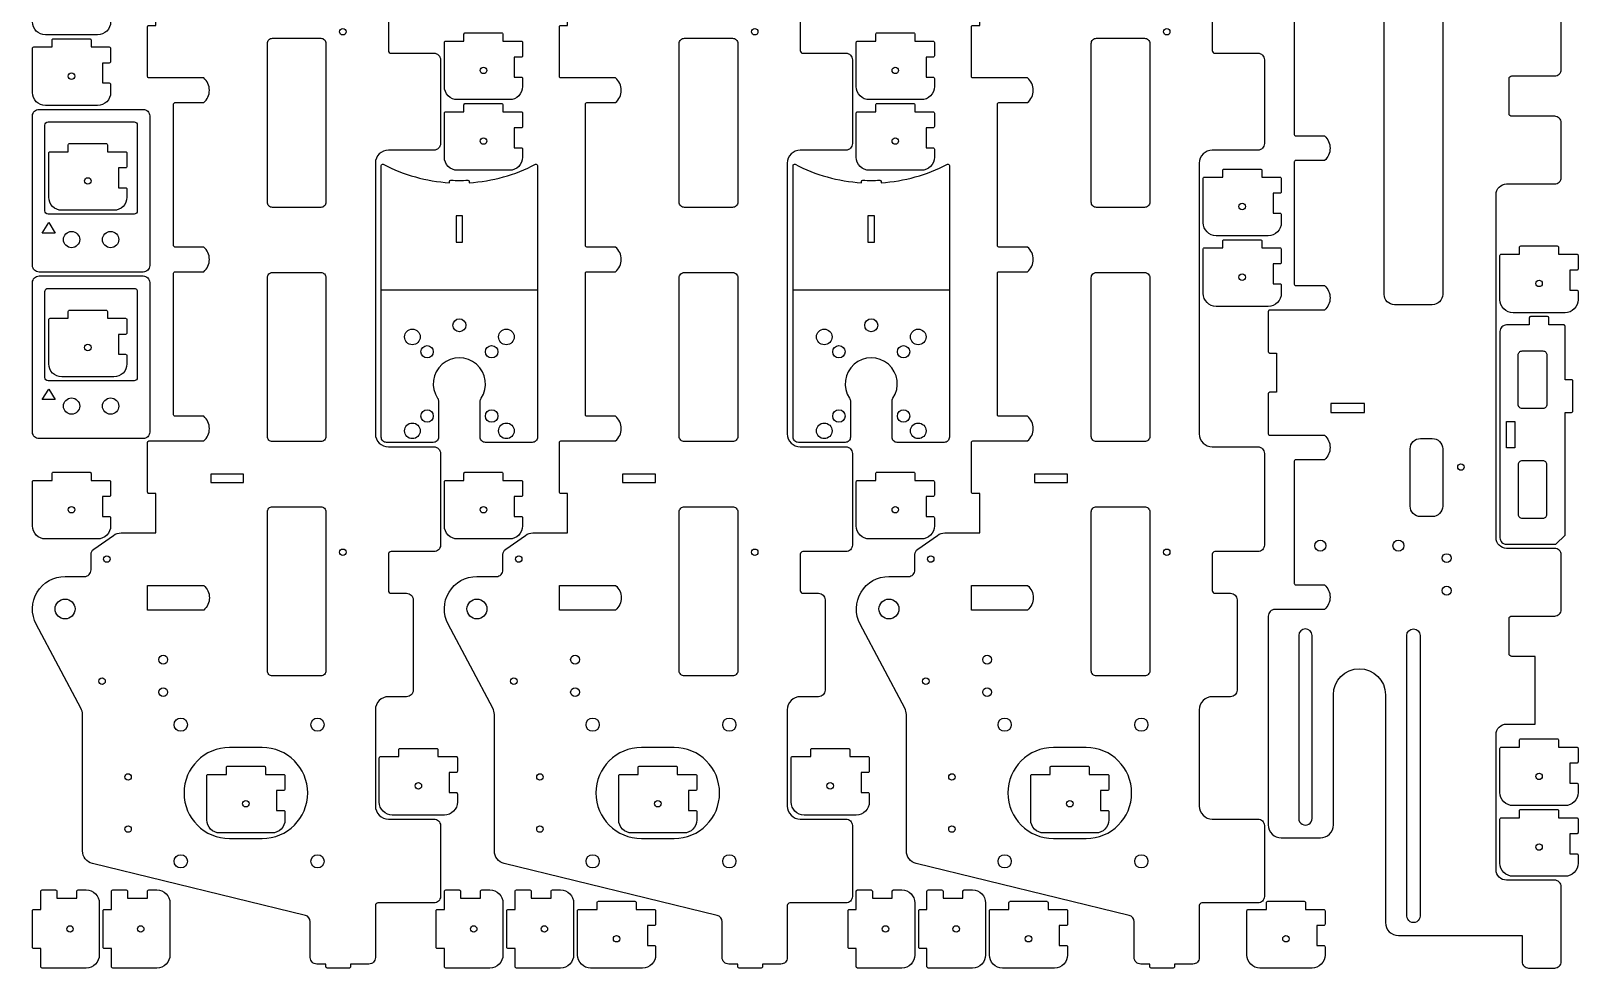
# Model space of a CAD drawing. Extents: x 6452 to 7646, y 12329 to 15313.
# Drawn here: x 6452 to 7641, y 12329 to 13049 of the extents above; entities that cross this region are included whole.
import ezdxf

# ---------------------------------------------------------------- set-up
doc = ezdxf.new("R2010")
doc.units = 0

# ---------------------------------------------------------------- blocks, each defined once
blk = doc.blocks.new('Part1876643589', base_point=(-30, -22.5))
at = {"layer": '1'}
blk.add_lwpolyline([(30, 21.5), (30, 11.15, -0.4142136), (29, 10.15), (23.65, 10.15), (23.65, -5.15), (29, -5.15, -0.4142136), (30, -6.15), (30, -12.5, -0.4142136), (20, -22.5), (-20, -22.5, -0.4142136), (-30, -12.5), (-30, 21.5, -0.4142136), (-29, 22.5), (-15, 22.5), (-15, 27.8, -0.4142136), (-14, 28.8), (14, 28.8, -0.4142136), (15, 27.8), (15, 22.5), (29, 22.5, -0.4142136)], format="xyb", close=True, dxfattribs=at)
blk.add_circle((0, 0), 2.5, dxfattribs=at)
blk = doc.blocks.new('Part1882973472', base_point=(-30, -22.5))
at = {"layer": '1'}
blk.add_lwpolyline([(30, 21.5), (30, 11.15, -0.4142136), (29, 10.15), (23.65, 10.15), (23.65, -5.15), (29, -5.15, -0.4142136), (30, -6.15), (30, -12.5, -0.4142136), (20, -22.5), (-20, -22.5, -0.4142136), (-30, -12.5), (-30, 21.5, -0.4142136), (-29, 22.5), (-15, 22.5), (-15, 27.8, -0.4142136), (-14, 28.8), (14, 28.8, -0.4142136), (15, 27.8), (15, 22.5), (29, 22.5, -0.4142136)], format="xyb", close=True, dxfattribs=at)
blk.add_circle((0, 0), 2.5, dxfattribs=at)
blk = doc.blocks.new('Part1023019919', base_point=(-30, -22.5))
at = {"layer": '1'}
blk.add_lwpolyline([(30, 21.5), (30, 11.15, -0.4142136), (29, 10.15), (23.65, 10.15), (23.65, -5.15), (29, -5.15, -0.4142136), (30, -6.15), (30, -12.5, -0.4142136), (20, -22.5), (-20, -22.5, -0.4142136), (-30, -12.5), (-30, 21.5, -0.4142136), (-29, 22.5), (-15, 22.5), (-15, 27.8, -0.4142136), (-14, 28.8), (14, 28.8, -0.4142136), (15, 27.8), (15, 22.5), (29, 22.5, -0.4142136)], format="xyb", close=True, dxfattribs=at)
blk.add_circle((0, 0), 2.5, dxfattribs=at)
blk = doc.blocks.new('Part2002008013', base_point=(-30, -22.5))
at = {"layer": '1'}
blk.add_lwpolyline([(30, 21.5), (30, 11.15, -0.4142136), (29, 10.15), (23.65, 10.15), (23.65, -5.15), (29, -5.15, -0.4142136), (30, -6.15), (30, -12.5, -0.4142136), (20, -22.5), (-20, -22.5, -0.4142136), (-30, -12.5), (-30, 21.5, -0.4142136), (-29, 22.5), (-15, 22.5), (-15, 27.8, -0.4142136), (-14, 28.8), (14, 28.8, -0.4142136), (15, 27.8), (15, 22.5), (29, 22.5, -0.4142136)], format="xyb", close=True, dxfattribs=at)
blk.add_circle((0, 0), 2.5, dxfattribs=at)
blk = doc.blocks.new('Part2092229978', base_point=(-30, -22.5))
at = {"layer": '1'}
blk.add_lwpolyline([(30, 21.5), (30, 11.15, -0.4142136), (29, 10.15), (23.65, 10.15), (23.65, -5.15), (29, -5.15, -0.4142136), (30, -6.15), (30, -12.5, -0.4142136), (20, -22.5), (-20, -22.5, -0.4142136), (-30, -12.5), (-30, 21.5, -0.4142136), (-29, 22.5), (-15, 22.5), (-15, 27.8, -0.4142136), (-14, 28.8), (14, 28.8, -0.4142136), (15, 27.8), (15, 22.5), (29, 22.5, -0.4142136)], format="xyb", close=True, dxfattribs=at)
blk.add_circle((0, 0), 2.5, dxfattribs=at)
blk = doc.blocks.new('Part1146650020', base_point=(-30, -22.5))
at = {"layer": '1'}
blk.add_lwpolyline([(30, 21.5), (30, 11.15, -0.4142136), (29, 10.15), (23.65, 10.15), (23.65, -5.15), (29, -5.15, -0.4142136), (30, -6.15), (30, -12.5, -0.4142136), (20, -22.5), (-20, -22.5, -0.4142136), (-30, -12.5), (-30, 21.5, -0.4142136), (-29, 22.5), (-15, 22.5), (-15, 27.8, -0.4142136), (-14, 28.8), (14, 28.8, -0.4142136), (15, 27.8), (15, 22.5), (29, 22.5, -0.4142136)], format="xyb", close=True, dxfattribs=at)
blk.add_circle((0, 0), 2.5, dxfattribs=at)
blk = doc.blocks.new('Part263178811', base_point=(-30, -22.5))
at = {"layer": '1'}
blk.add_lwpolyline([(30, 21.5), (30, 11.15, -0.4142136), (29, 10.15), (23.65, 10.15), (23.65, -5.15), (29, -5.15, -0.4142136), (30, -6.15), (30, -12.5, -0.4142136), (20, -22.5), (-20, -22.5, -0.4142136), (-30, -12.5), (-30, 21.5, -0.4142136), (-29, 22.5), (-15, 22.5), (-15, 27.8, -0.4142136), (-14, 28.8), (14, 28.8, -0.4142136), (15, 27.8), (15, 22.5), (29, 22.5, -0.4142136)], format="xyb", close=True, dxfattribs=at)
blk.add_circle((0, 0), 2.5, dxfattribs=at)
blk = doc.blocks.new('Part2104779230', base_point=(-30, -22.5))
at = {"layer": '1'}
blk.add_lwpolyline([(30, 21.5), (30, 11.15, -0.4142136), (29, 10.15), (23.65, 10.15), (23.65, -5.15), (29, -5.15, -0.4142136), (30, -6.15), (30, -12.5, -0.4142136), (20, -22.5), (-20, -22.5, -0.4142136), (-30, -12.5), (-30, 21.5, -0.4142136), (-29, 22.5), (-15, 22.5), (-15, 27.8, -0.4142136), (-14, 28.8), (14, 28.8, -0.4142136), (15, 27.8), (15, 22.5), (29, 22.5, -0.4142136)], format="xyb", close=True, dxfattribs=at)
blk.add_circle((0, 0), 2.5, dxfattribs=at)
blk = doc.blocks.new('Part613802796', base_point=(-30, -22.5))
at = {"layer": '1'}
blk.add_lwpolyline([(30, 21.5), (30, 11.15, -0.4142136), (29, 10.15), (23.65, 10.15), (23.65, -5.15), (29, -5.15, -0.4142136), (30, -6.15), (30, -12.5, -0.4142136), (20, -22.5), (-20, -22.5, -0.4142136), (-30, -12.5), (-30, 21.5, -0.4142136), (-29, 22.5), (-15, 22.5), (-15, 27.8, -0.4142136), (-14, 28.8), (14, 28.8, -0.4142136), (15, 27.8), (15, 22.5), (29, 22.5, -0.4142136)], format="xyb", close=True, dxfattribs=at)
blk.add_circle((0, 0), 2.5, dxfattribs=at)
blk = doc.blocks.new('Part1017620681', base_point=(-30, -22.5))
at = {"layer": '1'}
blk.add_lwpolyline([(30, 21.5), (30, 11.15, -0.4142136), (29, 10.15), (23.65, 10.15), (23.65, -5.15), (29, -5.15, -0.4142136), (30, -6.15), (30, -12.5, -0.4142136), (20, -22.5), (-20, -22.5, -0.4142136), (-30, -12.5), (-30, 21.5, -0.4142136), (-29, 22.5), (-15, 22.5), (-15, 27.8, -0.4142136), (-14, 28.8), (14, 28.8, -0.4142136), (15, 27.8), (15, 22.5), (29, 22.5, -0.4142136)], format="xyb", close=True, dxfattribs=at)
blk.add_circle((0, 0), 2.5, dxfattribs=at)
blk = doc.blocks.new('Part20416186', base_point=(-30, -22.5))
at = {"layer": '1'}
blk.add_lwpolyline([(30, 21.5), (30, 11.15, -0.4142136), (29, 10.15), (23.65, 10.15), (23.65, -5.15), (29, -5.15, -0.4142136), (30, -6.15), (30, -12.5, -0.4142136), (20, -22.5), (-20, -22.5, -0.4142136), (-30, -12.5), (-30, 21.5, -0.4142136), (-29, 22.5), (-15, 22.5), (-15, 27.8, -0.4142136), (-14, 28.8), (14, 28.8, -0.4142136), (15, 27.8), (15, 22.5), (29, 22.5, -0.4142136)], format="xyb", close=True, dxfattribs=at)
blk.add_circle((0, 0), 2.5, dxfattribs=at)
blk = doc.blocks.new('Part1160733047', base_point=(-30, -22.5))
at = {"layer": '1'}
blk.add_lwpolyline([(30, 21.5), (30, 11.15, -0.4142136), (29, 10.15), (23.65, 10.15), (23.65, -5.15), (29, -5.15, -0.4142136), (30, -6.15), (30, -12.5, -0.4142136), (20, -22.5), (-20, -22.5, -0.4142136), (-30, -12.5), (-30, 21.5, -0.4142136), (-29, 22.5), (-15, 22.5), (-15, 27.8, -0.4142136), (-14, 28.8), (14, 28.8, -0.4142136), (15, 27.8), (15, 22.5), (29, 22.5, -0.4142136)], format="xyb", close=True, dxfattribs=at)
blk.add_circle((0, 0), 2.5, dxfattribs=at)
blk = doc.blocks.new('Part334415704', base_point=(-30, -22.5))
at = {"layer": '1'}
blk.add_lwpolyline([(30, 21.5), (30, 11.15, -0.4142136), (29, 10.15), (23.65, 10.15), (23.65, -5.15), (29, -5.15, -0.4142136), (30, -6.15), (30, -12.5, -0.4142136), (20, -22.5), (-20, -22.5, -0.4142136), (-30, -12.5), (-30, 21.5, -0.4142136), (-29, 22.5), (-15, 22.5), (-15, 27.8, -0.4142136), (-14, 28.8), (14, 28.8, -0.4142136), (15, 27.8), (15, 22.5), (29, 22.5, -0.4142136)], format="xyb", close=True, dxfattribs=at)
blk.add_circle((0, 0), 2.5, dxfattribs=at)
blk = doc.blocks.new('Part1177764701', base_point=(-30, -22.5))
at = {"layer": '1'}
blk.add_lwpolyline([(30, 21.5), (30, 11.15, -0.4142136), (29, 10.15), (23.65, 10.15), (23.65, -5.15), (29, -5.15, -0.4142136), (30, -6.15), (30, -12.5, -0.4142136), (20, -22.5), (-20, -22.5, -0.4142136), (-30, -12.5), (-30, 21.5, -0.4142136), (-29, 22.5), (-15, 22.5), (-15, 27.8, -0.4142136), (-14, 28.8), (14, 28.8, -0.4142136), (15, 27.8), (15, 22.5), (29, 22.5, -0.4142136)], format="xyb", close=True, dxfattribs=at)
blk.add_circle((0, 0), 2.5, dxfattribs=at)
blk = doc.blocks.new('Part895880615', base_point=(-30, -22.5))
at = {"layer": '1'}
blk.add_lwpolyline([(30, 21.5), (30, 11.15, -0.4142136), (29, 10.15), (23.65, 10.15), (23.65, -5.15), (29, -5.15, -0.4142136), (30, -6.15), (30, -12.5, -0.4142136), (20, -22.5), (-20, -22.5, -0.4142136), (-30, -12.5), (-30, 21.5, -0.4142136), (-29, 22.5), (-15, 22.5), (-15, 27.8, -0.4142136), (-14, 28.8), (14, 28.8, -0.4142136), (15, 27.8), (15, 22.5), (29, 22.5, -0.4142136)], format="xyb", close=True, dxfattribs=at)
blk.add_circle((0, 0), 2.5, dxfattribs=at)
blk = doc.blocks.new('Part1397006917', base_point=(-30, -22.5))
at = {"layer": '1'}
blk.add_lwpolyline([(30, 21.5), (30, 11.15, -0.4142136), (29, 10.15), (23.65, 10.15), (23.65, -5.15), (29, -5.15, -0.4142136), (30, -6.15), (30, -12.5, -0.4142136), (20, -22.5), (-20, -22.5, -0.4142136), (-30, -12.5), (-30, 21.5, -0.4142136), (-29, 22.5), (-15, 22.5), (-15, 27.8, -0.4142136), (-14, 28.8), (14, 28.8, -0.4142136), (15, 27.8), (15, 22.5), (29, 22.5, -0.4142136)], format="xyb", close=True, dxfattribs=at)
blk.add_circle((0, 0), 2.5, dxfattribs=at)
blk = doc.blocks.new('Part1400143252', base_point=(-50, 0))
at = {"layer": '1'}
for points in [[(6, 125.4, 0.4142136), (5, 126.4), (0, 126.4), (0, 167.6, 0.4142136), (-1, 168.6), (-12.5, 168.6), (-12.5, 174, 0.4142136), (-13.5, 175), (-26.5, 175, 0.4142136), (-27.5, 174), (-27.5, 168.6), (-45, 168.6, 0.4142136), (-50, 163.6), (-50, 5, 0.4142136), (-45, 0), (-7, 0), (0, 7), (0, 101.4), (5, 101.4, 0.4142136), (6, 102.4)], [(-14, 145.6), (-14, 107.4, -0.4142136), (-17, 104.4), (-33, 104.4, -0.4142136), (-36, 107.4), (-36, 145.6, -0.4142136), (-33, 148.6), (-17, 148.6, -0.4142136)], [(-14, 61.2, 0.4142136), (-17, 64.2), (-33, 64.2, 0.4142136), (-36, 61.2), (-36, 23, 0.4142136), (-33, 20), (-17, 20, 0.4142136), (-14, 23)]]:
    blk.add_lwpolyline(points, format="xyb", close=True, dxfattribs=at)
blk.add_lwpolyline([(-38.55, 94.4), (-38.55, 74.2), (-45.1, 74.2), (-45.1, 94.4)], close=True, dxfattribs=at)
blk = doc.blocks.new('Part936712765', base_point=(-30, -22.5))
at = {"layer": '1'}
blk.add_lwpolyline([(30, 21.5), (30, 11.15, -0.4142136), (29, 10.15), (23.65, 10.15), (23.65, -5.15), (29, -5.15, -0.4142136), (30, -6.15), (30, -12.5, -0.4142136), (20, -22.5), (-20, -22.5, -0.4142136), (-30, -12.5), (-30, 21.5, -0.4142136), (-29, 22.5), (-15, 22.5), (-15, 27.8, -0.4142136), (-14, 28.8), (14, 28.8, -0.4142136), (15, 27.8), (15, 22.5), (29, 22.5, -0.4142136)], format="xyb", close=True, dxfattribs=at)
blk.add_circle((0, 0), 2.5, dxfattribs=at)
blk = doc.blocks.new('Part916273459', base_point=(-30, -22.5))
at = {"layer": '1'}
blk.add_lwpolyline([(30, 21.5), (30, 11.15, -0.4142136), (29, 10.15), (23.65, 10.15), (23.65, -5.15), (29, -5.15, -0.4142136), (30, -6.15), (30, -12.5, -0.4142136), (20, -22.5), (-20, -22.5, -0.4142136), (-30, -12.5), (-30, 21.5, -0.4142136), (-29, 22.5), (-15, 22.5), (-15, 27.8, -0.4142136), (-14, 28.8), (14, 28.8, -0.4142136), (15, 27.8), (15, 22.5), (29, 22.5, -0.4142136)], format="xyb", close=True, dxfattribs=at)
blk.add_circle((0, 0), 2.5, dxfattribs=at)
blk = doc.blocks.new('Part1645779527', base_point=(-60, -61.5))
at = {"layer": '1'}
blk.add_lwpolyline([(60, 151.3), (60, -57.5, -0.414214), (56, -61.5), (20, -61.5, -0.414214), (16, -57.5), (16, -29.8, -0.147477), (16.7, -27.6, 1.863325), (-16.7, -27.6, -0.147477), (-16, -29.8), (-16, -57.5, -0.414214), (-20, -61.5), (-56, -61.5, -0.414214), (-60, -57.5), (-60, 151.3, -0.562595), (-58.5, 152.2, 0.105139), (-7.6, 138.1), (-7.6, 139.1, -0.411891), (-6.5, 140, 0.026056), (6.5, 140, -0.411891), (7.6, 139.1), (7.6, 138.1, 0.105139), (58.5, 152.2, -0.562595)], format="xyb", close=True, dxfattribs=at)
blk.add_lwpolyline([(2.5, 112.5), (-2.5, 112.5), (-2.5, 92.5), (2.5, 92.5)], close=True, dxfattribs=at)
for centre, radius in [((-36.1, 19.6), 6), ((0, 28.5), 5), ((36.1, 19.6), 6), ((-24.8, 8.2), 4.75), ((24.8, 8.2), 4.75), ((-36.1, -52.6), 6), ((-24.8, -41.2), 4.75), ((24.8, -41.2), 4.75), ((36.1, -52.6), 6)]:
    blk.add_circle(centre, radius, dxfattribs=at)
at = {"layer": '2'}
blk.add_line((-60, 55.7), (60, 55.7), dxfattribs=at)
blk = doc.blocks.new('Part1462422439', base_point=(-60, -61.5))
at = {"layer": '1'}
blk.add_lwpolyline([(60, 151.3), (60, -57.5, -0.414214), (56, -61.5), (20, -61.5, -0.414214), (16, -57.5), (16, -29.8, -0.147477), (16.7, -27.6, 1.863325), (-16.7, -27.6, -0.147477), (-16, -29.8), (-16, -57.5, -0.414214), (-20, -61.5), (-56, -61.5, -0.414214), (-60, -57.5), (-60, 151.3, -0.562595), (-58.5, 152.2, 0.105139), (-7.6, 138.1), (-7.6, 139.1, -0.411891), (-6.5, 140, 0.026056), (6.5, 140, -0.411891), (7.6, 139.1), (7.6, 138.1, 0.105139), (58.5, 152.2, -0.562595)], format="xyb", close=True, dxfattribs=at)
blk.add_lwpolyline([(2.5, 112.5), (-2.5, 112.5), (-2.5, 92.5), (2.5, 92.5)], close=True, dxfattribs=at)
for centre, radius in [((-36.1, 19.6), 6), ((0, 28.5), 5), ((36.1, 19.6), 6), ((-24.8, 8.2), 4.75), ((24.8, 8.2), 4.75), ((-36.1, -52.6), 6), ((-24.8, -41.2), 4.75), ((24.8, -41.2), 4.75), ((36.1, -52.6), 6)]:
    blk.add_circle(centre, radius, dxfattribs=at)
at = {"layer": '2'}
blk.add_line((-60, 55.7), (60, 55.7), dxfattribs=at)
blk = doc.blocks.new('Part1555106520', base_point=(-30, -22.5))
at = {"layer": '1'}
blk.add_lwpolyline([(30, 21.5), (30, 11.15, -0.4142136), (29, 10.15), (23.65, 10.15), (23.65, -5.15), (29, -5.15, -0.4142136), (30, -6.15), (30, -12.5, -0.4142136), (20, -22.5), (-20, -22.5, -0.4142136), (-30, -12.5), (-30, 21.5, -0.4142136), (-29, 22.5), (-15, 22.5), (-15, 27.8, -0.4142136), (-14, 28.8), (14, 28.8, -0.4142136), (15, 27.8), (15, 22.5), (29, 22.5, -0.4142136)], format="xyb", close=True, dxfattribs=at)
blk.add_circle((0, 0), 2.5, dxfattribs=at)
blk = doc.blocks.new('Part2122580544', base_point=(-45, -80))
at = {"layer": '1'}
for points in [[(45, 40), (45, -75, -0.414214), (40, -80), (-40, -80, -0.414214), (-45, -75), (-45, 40, -0.414214), (-40, 45), (40, 45, -0.414214)], [(35.5, 33), (35.5, -33, -0.414214), (33, -35.5), (-33, -35.5, -0.414214), (-35.5, -33), (-35.5, 33, -0.414214), (-33, 35.5), (33, 35.5, -0.414214)]]:
    blk.add_lwpolyline(points, format="xyb", close=True, dxfattribs=at)
blk.add_lwpolyline([(-27.5, -50), (-37.5, -50), (-32.5, -42)], close=True, dxfattribs=at)
for centre in [(-15, -55), (15, -55)]:
    blk.add_circle(centre, 6.25, dxfattribs=at)
blk = doc.blocks.new('Part198375446', base_point=(-30, -22.5))
at = {"layer": '1'}
blk.add_lwpolyline([(30, 21.5), (30, 11.15, -0.4142136), (29, 10.15), (23.65, 10.15), (23.65, -5.15), (29, -5.15, -0.4142136), (30, -6.15), (30, -12.5, -0.4142136), (20, -22.5), (-20, -22.5, -0.4142136), (-30, -12.5), (-30, 21.5, -0.4142136), (-29, 22.5), (-15, 22.5), (-15, 27.8, -0.4142136), (-14, 28.8), (14, 28.8, -0.4142136), (15, 27.8), (15, 22.5), (29, 22.5, -0.4142136)], format="xyb", close=True, dxfattribs=at)
blk.add_circle((0, 0), 2.5, dxfattribs=at)
blk = doc.blocks.new('Part600149829', base_point=(-45, -80))
at = {"layer": '1'}
for points in [[(45, 40), (45, -75, -0.414214), (40, -80), (-40, -80, -0.414214), (-45, -75), (-45, 40, -0.414214), (-40, 45), (40, 45, -0.414214)], [(35.5, 33), (35.5, -33, -0.414214), (33, -35.5), (-33, -35.5, -0.414214), (-35.5, -33), (-35.5, 33, -0.414214), (-33, 35.5), (33, 35.5, -0.414214)]]:
    blk.add_lwpolyline(points, format="xyb", close=True, dxfattribs=at)
blk.add_lwpolyline([(-27.5, -50), (-37.5, -50), (-32.5, -42)], close=True, dxfattribs=at)
for centre in [(-15, -55), (15, -55)]:
    blk.add_circle(centre, 6.25, dxfattribs=at)
blk = doc.blocks.new('Part1573612873', base_point=(-30, -22.5))
at = {"layer": '1'}
blk.add_lwpolyline([(30, 21.5), (30, 11.15, -0.4142136), (29, 10.15), (23.65, 10.15), (23.65, -5.15), (29, -5.15, -0.4142136), (30, -6.15), (30, -12.5, -0.4142136), (20, -22.5), (-20, -22.5, -0.4142136), (-30, -12.5), (-30, 21.5, -0.4142136), (-29, 22.5), (-15, 22.5), (-15, 27.8, -0.4142136), (-14, 28.8), (14, 28.8, -0.4142136), (15, 27.8), (15, 22.5), (29, 22.5, -0.4142136)], format="xyb", close=True, dxfattribs=at)
blk.add_circle((0, 0), 2.5, dxfattribs=at)
blk = doc.blocks.new('Part796672367', base_point=(-30, -22.5))
at = {"layer": '1'}
blk.add_lwpolyline([(30, 21.5), (30, 11.15, -0.4142136), (29, 10.15), (23.65, 10.15), (23.65, -5.15), (29, -5.15, -0.4142136), (30, -6.15), (30, -12.5, -0.4142136), (20, -22.5), (-20, -22.5, -0.4142136), (-30, -12.5), (-30, 21.5, -0.4142136), (-29, 22.5), (-15, 22.5), (-15, 27.8, -0.4142136), (-14, 28.8), (14, 28.8, -0.4142136), (15, 27.8), (15, 22.5), (29, 22.5, -0.4142136)], format="xyb", close=True, dxfattribs=at)
blk.add_circle((0, 0), 2.5, dxfattribs=at)
blk = doc.blocks.new('Part949908466', base_point=(-30, -22.5))
at = {"layer": '1'}
blk.add_lwpolyline([(30, 21.5), (30, 11.15, -0.4142136), (29, 10.15), (23.65, 10.15), (23.65, -5.15), (29, -5.15, -0.4142136), (30, -6.15), (30, -12.5, -0.4142136), (20, -22.5), (-20, -22.5, -0.4142136), (-30, -12.5), (-30, 21.5, -0.4142136), (-29, 22.5), (-15, 22.5), (-15, 27.8, -0.4142136), (-14, 28.8), (14, 28.8, -0.4142136), (15, 27.8), (15, 22.5), (29, 22.5, -0.4142136)], format="xyb", close=True, dxfattribs=at)
blk.add_circle((0, 0), 2.5, dxfattribs=at)
blk = doc.blocks.new('Part1798124571', base_point=(-1409.5, -30))
at = {"layer": '1'}
for points in [[(0, 95.5), (0, 25, -0.414214), (-5, 20), (-18.5, 20, 0.414214), (-20.5, 18), (-20.5, -25, -0.414214), (-25.5, -30), (-109.9, -30, -0.414214), (-114.9, -25), (-114.9, 10, 0.414214), (-124.9, 20), (-199, 20, 0.414214), (-209, 10), (-209, -4, -0.414214), (-214, -9), (-254.5, -9, -0.414214), (-259.5, -4), (-259.5, 8, 0.414214), (-261.5, 10), (-289.5, 10, 0.414214), (-291.5, 8), (-291.5, -25, -0.414214), (-296.5, -30), (-396, -30, -0.414214), (-401, -25), (-401, 10, 0.414214), (-411, 20), (-619, 20, 0.414214), (-629, 10), (-629, -25, -0.414214), (-634, -30), (-669.5, -30, -0.414214), (-674.5, -25), (-674.5, 8, 0.414214), (-676.5, 10), (-704.5, 10, 0.414214), (-706.5, 8), (-706.5, -25, -0.414214), (-711.5, -30), (-776, -30, -0.414214), (-781, -25), (-781, 10, 0.414214), (-791, 20), (-999, 20, 0.414214), (-1009, 10), (-1009, -25, -0.414214), (-1014, -30), (-1084.5, -30, -0.414214), (-1089.5, -25), (-1089.5, 8, 0.414214), (-1091.5, 10), (-1119.5, 10, 0.414214), (-1121.5, 8), (-1121.5, -4, -0.414214), (-1126.5, -9), (-1196, -9, -0.414214), (-1201, -4), (-1201, 10, 0.414214), (-1211, 20), (-1285, 20, 0.414214), (-1295, 10), (-1295, -25, -0.414214), (-1300, -30), (-1354.5, -30, -0.414214), (-1359.5, -25), (-1359.5, 18, 0.414214), (-1361.5, 20), (-1401.5, 20, -0.414214), (-1406.5, 25), (-1406.5, 39), (-1408.5, 39, -0.414214), (-1409.5, 40), (-1409.5, 57, -0.414214), (-1408.5, 58), (-1406.5, 58), (-1406.5, 65, -0.414214), (-1401.5, 70), (-1373.9, 70, 0.345856), (-1369.1, 73.8), (-1329.2, 237.4, -0.345856), (-1319.5, 245), (-1214.6, 245, 0.122785), (-1209.9, 246.2), (-1145.3, 280.5, -0.565773), (-1108.6, 258.4), (-1108.6, 243.4, 0.414214), (-1103.6, 238.4), (-1091.7, 238.4, -0.244843), (-1087.6, 236.3), (-1077, 221.1, -0.153776), (-1075.2, 215.4), (-1075.2, 188.7), (-1044.8, 188.7), (-1044.8, 194, -0.414214), (-1043.8, 195), (-1005.5, 195, -0.414214), (-1004.5, 194), (-1004.5, 151.9, 0.460628), (-985.5, 151.9), (-985.5, 174, -0.414214), (-984.5, 175), (-875.5, 175, -0.414214), (-874.5, 174), (-874.5, 151.9, 0.460628), (-855.5, 151.9), (-855.5, 174, -0.414214), (-854.5, 175), (-745.5, 175, -0.414214), (-744.5, 174), (-744.5, 151.9, 0.460628), (-725.5, 151.9), (-725.5, 194, -0.414214), (-724.5, 195), (-686.1, 195, -0.414214), (-685.1, 194), (-685.1, 188.7), (-654.9, 188.7), (-654.9, 194, -0.414214), (-653.9, 195), (-615.5, 195, -0.414214), (-614.5, 194), (-614.5, 151.9, 0.460628), (-595.5, 151.9), (-595.5, 174, -0.414214), (-594.5, 175), (-485.5, 175, -0.414214), (-484.5, 174), (-484.5, 151.9, 0.460628), (-465.5, 151.9), (-465.5, 194, -0.414214), (-464.5, 195), (-426.1, 195, -0.414214), (-425.1, 194), (-425.1, 188.7), (-394.9, 188.7), (-394.9, 194, -0.414214), (-393.9, 195), (-355.5, 195, -0.414214), (-354.5, 194), (-354.5, 151.9, 0.460628), (-335.5, 151.9), (-335.5, 174, -0.414214), (-334.5, 175), (-225.5, 175, -0.414214), (-224.5, 174), (-224.5, 151.9, 0.460628), (-205.5, 151.9), (-205.5, 185, -0.414214), (-195.5, 195), (-55, 195, -0.414214), (-45, 185), (-45, 155.5, -0.414214), (-55, 145.5), (-150, 145.5, 1), (-150, 105.5), (-10, 105.5, -0.414214)], [(-1115.5, 195), (-1115.5, 151.9, -0.460628), (-1134.5, 151.9), (-1134.5, 195)], [(-1240, 132, 1), (-1310, 132), (-1310, 107, 1), (-1240, 107)], [(-55, 172.1, -1), (-55, 161.9), (-190, 161.9, -1), (-190, 172.1)], [(-1055, 99), (-1055, 62, -0.414214), (-1059, 58), (-1181, 58, -0.414214), (-1185, 62), (-1185, 99, -0.414214), (-1181, 103), (-1059, 103, -0.414214)], [(-875, 99), (-875, 62, -0.414214), (-879, 58), (-1001, 58, -0.414214), (-1005, 62), (-1005, 99, -0.414214), (-1001, 103), (-879, 103, -0.414214)], [(-695, 99), (-695, 62, -0.414214), (-699, 58), (-821, 58, -0.414214), (-825, 62), (-825, 99, -0.414214), (-821, 103), (-699, 103, -0.414214)], [(-405, 99), (-405, 62, -0.414214), (-409, 58), (-616, 58, -0.414214), (-620, 62), (-620, 99, -0.414214), (-616, 103), (-409, 103, -0.414214)], [(-275.5, 99, 0.414214), (-279.5, 103), (-350.5, 103, 0.414214), (-354.5, 99), (-354.5, 62, 0.414214), (-350.5, 58), (-279.5, 58, 0.414214), (-275.5, 62)], [(-15, 89.1), (-190, 89.1, 1), (-190, 78.9), (-15, 78.9, 1)]]:
    blk.add_lwpolyline(points, format="xyb", close=True, dxfattribs=at)
for points in [[(-1030, 146.5), (-1036.5, 146.5), (-1036.5, 121.3), (-1030, 121.3)], [(-640, 146.5), (-646.5, 146.5), (-646.5, 121.3), (-640, 121.3)], [(-380, 146.5), (-380, 121.3), (-386.4, 121.3), (-386.4, 146.5)]]:
    blk.add_lwpolyline(points, close=True, dxfattribs=at)
for centre, radius in [((-1133.6, 258.4), 7.65), ((-1189, 230), 2.5), ((-1095.2, 226.3), 2.5), ((-1302.7, 210), 2.5), ((-1262.7, 210), 2.5), ((-1197.5, 183), 3.4), ((-1172.5, 183), 3.4), ((-1327.5, 169.5), 5.1), ((-1222.5, 169.5), 5.1), ((-253.5, 155), 4.25), ((-253.5, 95), 4.25), ((-1327.5, 64.5), 5.1), ((-1222.5, 64.5), 5.1), ((-180, 55.5), 3.4), ((-155, 55.5), 3.4), ((-1090, 45), 2.5), ((-690, 45), 2.5), ((-290, 45), 2.5)]:
    blk.add_circle(centre, radius, dxfattribs=at)
blk = doc.blocks.new('Part1581775024', base_point=(-30, -22.5))
at = {"layer": '1'}
blk.add_lwpolyline([(30, 21.5), (30, 11.15, -0.4142136), (29, 10.15), (23.65, 10.15), (23.65, -5.15), (29, -5.15, -0.4142136), (30, -6.15), (30, -12.5, -0.4142136), (20, -22.5), (-20, -22.5, -0.4142136), (-30, -12.5), (-30, 21.5, -0.4142136), (-29, 22.5), (-15, 22.5), (-15, 27.8, -0.4142136), (-14, 28.8), (14, 28.8, -0.4142136), (15, 27.8), (15, 22.5), (29, 22.5, -0.4142136)], format="xyb", close=True, dxfattribs=at)
blk.add_circle((0, 0), 2.5, dxfattribs=at)
blk = doc.blocks.new('Part1805956750', base_point=(-1409.5, -30))
at = {"layer": '1'}
for points in [[(0, 95.5), (0, 25, -0.414214), (-5, 20), (-18.5, 20, 0.414214), (-20.5, 18), (-20.5, -25, -0.414214), (-25.5, -30), (-109.9, -30, -0.414214), (-114.9, -25), (-114.9, 10, 0.414214), (-124.9, 20), (-199, 20, 0.414214), (-209, 10), (-209, -4, -0.414214), (-214, -9), (-254.5, -9, -0.414214), (-259.5, -4), (-259.5, 8, 0.414214), (-261.5, 10), (-289.5, 10, 0.414214), (-291.5, 8), (-291.5, -25, -0.414214), (-296.5, -30), (-396, -30, -0.414214), (-401, -25), (-401, 10, 0.414214), (-411, 20), (-619, 20, 0.414214), (-629, 10), (-629, -25, -0.414214), (-634, -30), (-669.5, -30, -0.414214), (-674.5, -25), (-674.5, 8, 0.414214), (-676.5, 10), (-704.5, 10, 0.414214), (-706.5, 8), (-706.5, -25, -0.414214), (-711.5, -30), (-776, -30, -0.414214), (-781, -25), (-781, 10, 0.414214), (-791, 20), (-999, 20, 0.414214), (-1009, 10), (-1009, -25, -0.414214), (-1014, -30), (-1084.5, -30, -0.414214), (-1089.5, -25), (-1089.5, 8, 0.414214), (-1091.5, 10), (-1119.5, 10, 0.414214), (-1121.5, 8), (-1121.5, -4, -0.414214), (-1126.5, -9), (-1196, -9, -0.414214), (-1201, -4), (-1201, 10, 0.414214), (-1211, 20), (-1285, 20, 0.414214), (-1295, 10), (-1295, -25, -0.414214), (-1300, -30), (-1354.5, -30, -0.414214), (-1359.5, -25), (-1359.5, 18, 0.414214), (-1361.5, 20), (-1401.5, 20, -0.414214), (-1406.5, 25), (-1406.5, 39), (-1408.5, 39, -0.414214), (-1409.5, 40), (-1409.5, 57, -0.414214), (-1408.5, 58), (-1406.5, 58), (-1406.5, 65, -0.414214), (-1401.5, 70), (-1373.9, 70, 0.345856), (-1369.1, 73.8), (-1329.2, 237.4, -0.345856), (-1319.5, 245), (-1214.6, 245, 0.122785), (-1209.9, 246.2), (-1145.3, 280.5, -0.565773), (-1108.6, 258.4), (-1108.6, 243.4, 0.414214), (-1103.6, 238.4), (-1091.7, 238.4, -0.244843), (-1087.6, 236.3), (-1077, 221.1, -0.153776), (-1075.2, 215.4), (-1075.2, 188.7), (-1044.8, 188.7), (-1044.8, 194, -0.414214), (-1043.8, 195), (-1005.5, 195, -0.414214), (-1004.5, 194), (-1004.5, 151.9, 0.460628), (-985.5, 151.9), (-985.5, 174, -0.414214), (-984.5, 175), (-875.5, 175, -0.414214), (-874.5, 174), (-874.5, 151.9, 0.460628), (-855.5, 151.9), (-855.5, 174, -0.414214), (-854.5, 175), (-745.5, 175, -0.414214), (-744.5, 174), (-744.5, 151.9, 0.460628), (-725.5, 151.9), (-725.5, 194, -0.414214), (-724.5, 195), (-686.1, 195, -0.414214), (-685.1, 194), (-685.1, 188.7), (-654.9, 188.7), (-654.9, 194, -0.414214), (-653.9, 195), (-615.5, 195, -0.414214), (-614.5, 194), (-614.5, 151.9, 0.460628), (-595.5, 151.9), (-595.5, 174, -0.414214), (-594.5, 175), (-485.5, 175, -0.414214), (-484.5, 174), (-484.5, 151.9, 0.460628), (-465.5, 151.9), (-465.5, 194, -0.414214), (-464.5, 195), (-426.1, 195, -0.414214), (-425.1, 194), (-425.1, 188.7), (-394.9, 188.7), (-394.9, 194, -0.414214), (-393.9, 195), (-355.5, 195, -0.414214), (-354.5, 194), (-354.5, 151.9, 0.460628), (-335.5, 151.9), (-335.5, 174, -0.414214), (-334.5, 175), (-225.5, 175, -0.414214), (-224.5, 174), (-224.5, 151.9, 0.460628), (-205.5, 151.9), (-205.5, 185, -0.414214), (-195.5, 195), (-55, 195, -0.414214), (-45, 185), (-45, 155.5, -0.414214), (-55, 145.5), (-150, 145.5, 1), (-150, 105.5), (-10, 105.5, -0.414214)], [(-1115.5, 195), (-1115.5, 151.9, -0.460628), (-1134.5, 151.9), (-1134.5, 195)], [(-1240, 132, 1), (-1310, 132), (-1310, 107, 1), (-1240, 107)], [(-55, 172.1, -1), (-55, 161.9), (-190, 161.9, -1), (-190, 172.1)], [(-1055, 99), (-1055, 62, -0.414214), (-1059, 58), (-1181, 58, -0.414214), (-1185, 62), (-1185, 99, -0.414214), (-1181, 103), (-1059, 103, -0.414214)], [(-875, 99), (-875, 62, -0.414214), (-879, 58), (-1001, 58, -0.414214), (-1005, 62), (-1005, 99, -0.414214), (-1001, 103), (-879, 103, -0.414214)], [(-695, 99), (-695, 62, -0.414214), (-699, 58), (-821, 58, -0.414214), (-825, 62), (-825, 99, -0.414214), (-821, 103), (-699, 103, -0.414214)], [(-405, 99), (-405, 62, -0.414214), (-409, 58), (-616, 58, -0.414214), (-620, 62), (-620, 99, -0.414214), (-616, 103), (-409, 103, -0.414214)], [(-275.5, 99, 0.414214), (-279.5, 103), (-350.5, 103, 0.414214), (-354.5, 99), (-354.5, 62, 0.414214), (-350.5, 58), (-279.5, 58, 0.414214), (-275.5, 62)], [(-15, 89.1), (-190, 89.1, 1), (-190, 78.9), (-15, 78.9, 1)]]:
    blk.add_lwpolyline(points, format="xyb", close=True, dxfattribs=at)
for points in [[(-1030, 146.5), (-1036.5, 146.5), (-1036.5, 121.3), (-1030, 121.3)], [(-640, 146.5), (-646.5, 146.5), (-646.5, 121.3), (-640, 121.3)], [(-380, 146.5), (-380, 121.3), (-386.4, 121.3), (-386.4, 146.5)]]:
    blk.add_lwpolyline(points, close=True, dxfattribs=at)
for centre, radius in [((-1133.6, 258.4), 7.65), ((-1189, 230), 2.5), ((-1095.2, 226.3), 2.5), ((-1302.7, 210), 2.5), ((-1262.7, 210), 2.5), ((-1197.5, 183), 3.4), ((-1172.5, 183), 3.4), ((-1327.5, 169.5), 5.1), ((-1222.5, 169.5), 5.1), ((-253.5, 155), 4.25), ((-253.5, 95), 4.25), ((-1327.5, 64.5), 5.1), ((-1222.5, 64.5), 5.1), ((-180, 55.5), 3.4), ((-155, 55.5), 3.4), ((-1090, 45), 2.5), ((-690, 45), 2.5), ((-290, 45), 2.5)]:
    blk.add_circle(centre, radius, dxfattribs=at)
blk = doc.blocks.new('Part1180308040', base_point=(-30, -22.5))
at = {"layer": '1'}
blk.add_lwpolyline([(30, 21.5), (30, 11.15, -0.4142136), (29, 10.15), (23.65, 10.15), (23.65, -5.15), (29, -5.15, -0.4142136), (30, -6.15), (30, -12.5, -0.4142136), (20, -22.5), (-20, -22.5, -0.4142136), (-30, -12.5), (-30, 21.5, -0.4142136), (-29, 22.5), (-15, 22.5), (-15, 27.8, -0.4142136), (-14, 28.8), (14, 28.8, -0.4142136), (15, 27.8), (15, 22.5), (29, 22.5, -0.4142136)], format="xyb", close=True, dxfattribs=at)
blk.add_circle((0, 0), 2.5, dxfattribs=at)
blk = doc.blocks.new('Part259331137', base_point=(-30, -22.5))
at = {"layer": '1'}
blk.add_lwpolyline([(30, 21.5), (30, 11.15, -0.4142136), (29, 10.15), (23.65, 10.15), (23.65, -5.15), (29, -5.15, -0.4142136), (30, -6.15), (30, -12.5, -0.4142136), (20, -22.5), (-20, -22.5, -0.4142136), (-30, -12.5), (-30, 21.5, -0.4142136), (-29, 22.5), (-15, 22.5), (-15, 27.8, -0.4142136), (-14, 28.8), (14, 28.8, -0.4142136), (15, 27.8), (15, 22.5), (29, 22.5, -0.4142136)], format="xyb", close=True, dxfattribs=at)
blk.add_circle((0, 0), 2.5, dxfattribs=at)
blk = doc.blocks.new('Part2076357746', base_point=(-30, -22.5))
at = {"layer": '1'}
blk.add_lwpolyline([(30, 21.5), (30, 11.15, -0.4142136), (29, 10.15), (23.65, 10.15), (23.65, -5.15), (29, -5.15, -0.4142136), (30, -6.15), (30, -12.5, -0.4142136), (20, -22.5), (-20, -22.5, -0.4142136), (-30, -12.5), (-30, 21.5, -0.4142136), (-29, 22.5), (-15, 22.5), (-15, 27.8, -0.4142136), (-14, 28.8), (14, 28.8, -0.4142136), (15, 27.8), (15, 22.5), (29, 22.5, -0.4142136)], format="xyb", close=True, dxfattribs=at)
blk.add_circle((0, 0), 2.5, dxfattribs=at)
blk = doc.blocks.new('Part2007469172', base_point=(-30, -22.5))
at = {"layer": '1'}
blk.add_lwpolyline([(30, 21.5), (30, 11.15, -0.4142136), (29, 10.15), (23.65, 10.15), (23.65, -5.15), (29, -5.15, -0.4142136), (30, -6.15), (30, -12.5, -0.4142136), (20, -22.5), (-20, -22.5, -0.4142136), (-30, -12.5), (-30, 21.5, -0.4142136), (-29, 22.5), (-15, 22.5), (-15, 27.8, -0.4142136), (-14, 28.8), (14, 28.8, -0.4142136), (15, 27.8), (15, 22.5), (29, 22.5, -0.4142136)], format="xyb", close=True, dxfattribs=at)
blk.add_circle((0, 0), 2.5, dxfattribs=at)
blk = doc.blocks.new('Part41242044', base_point=(-30, -22.5))
at = {"layer": '1'}
blk.add_lwpolyline([(30, 21.5), (30, 11.15, -0.4142136), (29, 10.15), (23.65, 10.15), (23.65, -5.15), (29, -5.15, -0.4142136), (30, -6.15), (30, -12.5, -0.4142136), (20, -22.5), (-20, -22.5, -0.4142136), (-30, -12.5), (-30, 21.5, -0.4142136), (-29, 22.5), (-15, 22.5), (-15, 27.8, -0.4142136), (-14, 28.8), (14, 28.8, -0.4142136), (15, 27.8), (15, 22.5), (29, 22.5, -0.4142136)], format="xyb", close=True, dxfattribs=at)
blk.add_circle((0, 0), 2.5, dxfattribs=at)
blk = doc.blocks.new('Part886131915', base_point=(-1409.5, -30))
at = {"layer": '1'}
for points in [[(0, 95.5), (0, 25, -0.414214), (-5, 20), (-18.5, 20, 0.414214), (-20.5, 18), (-20.5, -25, -0.414214), (-25.5, -30), (-109.9, -30, -0.414214), (-114.9, -25), (-114.9, 10, 0.414214), (-124.9, 20), (-199, 20, 0.414214), (-209, 10), (-209, -4, -0.414214), (-214, -9), (-254.5, -9, -0.414214), (-259.5, -4), (-259.5, 8, 0.414214), (-261.5, 10), (-289.5, 10, 0.414214), (-291.5, 8), (-291.5, -25, -0.414214), (-296.5, -30), (-396, -30, -0.414214), (-401, -25), (-401, 10, 0.414214), (-411, 20), (-619, 20, 0.414214), (-629, 10), (-629, -25, -0.414214), (-634, -30), (-669.5, -30, -0.414214), (-674.5, -25), (-674.5, 8, 0.414214), (-676.5, 10), (-704.5, 10, 0.414214), (-706.5, 8), (-706.5, -25, -0.414214), (-711.5, -30), (-776, -30, -0.414214), (-781, -25), (-781, 10, 0.414214), (-791, 20), (-999, 20, 0.414214), (-1009, 10), (-1009, -25, -0.414214), (-1014, -30), (-1084.5, -30, -0.414214), (-1089.5, -25), (-1089.5, 8, 0.414214), (-1091.5, 10), (-1119.5, 10, 0.414214), (-1121.5, 8), (-1121.5, -4, -0.414214), (-1126.5, -9), (-1196, -9, -0.414214), (-1201, -4), (-1201, 10, 0.414214), (-1211, 20), (-1285, 20, 0.414214), (-1295, 10), (-1295, -25, -0.414214), (-1300, -30), (-1354.5, -30, -0.414214), (-1359.5, -25), (-1359.5, 18, 0.414214), (-1361.5, 20), (-1401.5, 20, -0.414214), (-1406.5, 25), (-1406.5, 39), (-1408.5, 39, -0.414214), (-1409.5, 40), (-1409.5, 57, -0.414214), (-1408.5, 58), (-1406.5, 58), (-1406.5, 65, -0.414214), (-1401.5, 70), (-1373.9, 70, 0.345856), (-1369.1, 73.8), (-1329.2, 237.4, -0.345856), (-1319.5, 245), (-1214.6, 245, 0.122785), (-1209.9, 246.2), (-1145.3, 280.5, -0.565773), (-1108.6, 258.4), (-1108.6, 243.4, 0.414214), (-1103.6, 238.4), (-1091.7, 238.4, -0.244843), (-1087.6, 236.3), (-1077, 221.1, -0.153776), (-1075.2, 215.4), (-1075.2, 188.7), (-1044.8, 188.7), (-1044.8, 194, -0.414214), (-1043.8, 195), (-1005.5, 195, -0.414214), (-1004.5, 194), (-1004.5, 151.9, 0.460628), (-985.5, 151.9), (-985.5, 174, -0.414214), (-984.5, 175), (-875.5, 175, -0.414214), (-874.5, 174), (-874.5, 151.9, 0.460628), (-855.5, 151.9), (-855.5, 174, -0.414214), (-854.5, 175), (-745.5, 175, -0.414214), (-744.5, 174), (-744.5, 151.9, 0.460628), (-725.5, 151.9), (-725.5, 194, -0.414214), (-724.5, 195), (-686.1, 195, -0.414214), (-685.1, 194), (-685.1, 188.7), (-654.9, 188.7), (-654.9, 194, -0.414214), (-653.9, 195), (-615.5, 195, -0.414214), (-614.5, 194), (-614.5, 151.9, 0.460628), (-595.5, 151.9), (-595.5, 174, -0.414214), (-594.5, 175), (-485.5, 175, -0.414214), (-484.5, 174), (-484.5, 151.9, 0.460628), (-465.5, 151.9), (-465.5, 194, -0.414214), (-464.5, 195), (-426.1, 195, -0.414214), (-425.1, 194), (-425.1, 188.7), (-394.9, 188.7), (-394.9, 194, -0.414214), (-393.9, 195), (-355.5, 195, -0.414214), (-354.5, 194), (-354.5, 151.9, 0.460628), (-335.5, 151.9), (-335.5, 174, -0.414214), (-334.5, 175), (-225.5, 175, -0.414214), (-224.5, 174), (-224.5, 151.9, 0.460628), (-205.5, 151.9), (-205.5, 185, -0.414214), (-195.5, 195), (-55, 195, -0.414214), (-45, 185), (-45, 155.5, -0.414214), (-55, 145.5), (-150, 145.5, 1), (-150, 105.5), (-10, 105.5, -0.414214)], [(-1115.5, 195), (-1115.5, 151.9, -0.460628), (-1134.5, 151.9), (-1134.5, 195)], [(-1240, 132, 1), (-1310, 132), (-1310, 107, 1), (-1240, 107)], [(-55, 172.1, -1), (-55, 161.9), (-190, 161.9, -1), (-190, 172.1)], [(-1055, 99), (-1055, 62, -0.414214), (-1059, 58), (-1181, 58, -0.414214), (-1185, 62), (-1185, 99, -0.414214), (-1181, 103), (-1059, 103, -0.414214)], [(-875, 99), (-875, 62, -0.414214), (-879, 58), (-1001, 58, -0.414214), (-1005, 62), (-1005, 99, -0.414214), (-1001, 103), (-879, 103, -0.414214)], [(-695, 99), (-695, 62, -0.414214), (-699, 58), (-821, 58, -0.414214), (-825, 62), (-825, 99, -0.414214), (-821, 103), (-699, 103, -0.414214)], [(-405, 99), (-405, 62, -0.414214), (-409, 58), (-616, 58, -0.414214), (-620, 62), (-620, 99, -0.414214), (-616, 103), (-409, 103, -0.414214)], [(-275.5, 99, 0.414214), (-279.5, 103), (-350.5, 103, 0.414214), (-354.5, 99), (-354.5, 62, 0.414214), (-350.5, 58), (-279.5, 58, 0.414214), (-275.5, 62)], [(-15, 89.1), (-190, 89.1, 1), (-190, 78.9), (-15, 78.9, 1)]]:
    blk.add_lwpolyline(points, format="xyb", close=True, dxfattribs=at)
for points in [[(-1030, 146.5), (-1036.5, 146.5), (-1036.5, 121.3), (-1030, 121.3)], [(-640, 146.5), (-646.5, 146.5), (-646.5, 121.3), (-640, 121.3)], [(-380, 146.5), (-380, 121.3), (-386.4, 121.3), (-386.4, 146.5)]]:
    blk.add_lwpolyline(points, close=True, dxfattribs=at)
for centre, radius in [((-1133.6, 258.4), 7.65), ((-1189, 230), 2.5), ((-1095.2, 226.3), 2.5), ((-1302.7, 210), 2.5), ((-1262.7, 210), 2.5), ((-1197.5, 183), 3.4), ((-1172.5, 183), 3.4), ((-1327.5, 169.5), 5.1), ((-1222.5, 169.5), 5.1), ((-253.5, 155), 4.25), ((-253.5, 95), 4.25), ((-1327.5, 64.5), 5.1), ((-1222.5, 64.5), 5.1), ((-180, 55.5), 3.4), ((-155, 55.5), 3.4), ((-1090, 45), 2.5), ((-690, 45), 2.5), ((-290, 45), 2.5)]:
    blk.add_circle(centre, radius, dxfattribs=at)
blk = doc.blocks.new('Part924549409', base_point=(0, -30))
at = {"layer": '1'}
for points in [[(1340, -5, 0.414214), (1335, 0), (1315, 0), (1315, 175, -0.414214), (1310, 180), (1310, 182.5, 0.414214), (1297.5, 195), (1280, 195, 0.414214), (1275, 190), (1275, 109.5, -1), (1205, 109.5), (1205, 185, 0.414214), (1195, 195), (1100.5, 195, 0.414214), (1099.5, 194), (1099.5, 151.9, -0.460628), (1080.5, 151.9), (1080.5, 194, 0.414214), (1079.5, 195), (1048.7, 195, 0.414214), (1047.7, 194), (1047.7, 188.7), (1017.4, 188.7), (1017.4, 194, 0.414214), (1016.4, 195), (985.5, 195, 0.414214), (984.5, 194), (984.5, 151.9, -0.460628), (965.5, 151.9), (965.5, 174, 0.414214), (964.5, 175), (870.5, 175, 0.414214), (869.5, 174), (869.5, 151.9, -0.460628), (850.5, 151.9), (850.5, 194, 0.414214), (849.5, 195), (818.6, 195, 0.414214), (817.6, 194), (817.6, 188.7), (787.4, 188.7), (787.4, 194, 0.414214), (786.4, 195), (755.5, 195, 0.414214), (754.5, 194), (754.5, 151.9, -0.460628), (735.5, 151.9), (735.5, 174, 0.414214), (734.5, 175), (640.5, 175, 0.414214), (639.5, 174), (639.5, 151.9, -0.460628), (620.5, 151.9), (620.5, 174, 0.414214), (619.5, 175), (525.5, 175, 0.414214), (524.5, 174), (524.5, 151.9, -0.460628), (505.5, 151.9), (505.5, 194, 0.414214), (504.5, 195), (473.6, 195, 0.414214), (472.6, 194), (472.6, 188.7), (442.4, 188.7), (442.4, 194, 0.414214), (441.4, 195), (410.5, 195, 0.414214), (409.5, 194), (409.5, 151.9, -0.460628), (390.5, 151.9), (390.5, 174, 0.414214), (389.5, 175), (295.5, 175, 0.414214), (294.5, 174), (294.5, 151.9, -0.460628), (275.5, 151.9), (275.5, 190, 0.414214), (270.5, 195), (110, 195, 0.414214), (100, 185), (100, 155, 0.414214), (110, 145), (210, 145, -1), (210, 105), (35, 105, 0.414214), (25, 95), (25, 0), (5, 0, 0.414214), (0, -5), (0, -25, 0.414214), (5, -30), (62.5, -30, 0.414214), (67.5, -25), (67.5, 12, -0.414214), (75.5, 20), (179.5, 20, -0.414214), (187.5, 12), (187.5, -10), (239.5, -10), (239.5, 8, -0.414214), (241.5, 10), (268.5, 10, -0.414214), (270.5, 8), (270.5, -25, 0.414214), (275.5, -30), (317.5, -30, 0.414214), (322.5, -25), (322.5, 12, -0.414214), (330.5, 20), (594.5, 20, -0.414214), (602.5, 12), (602.5, -25, 0.414214), (607.5, -30), (649.5, -30, 0.414214), (654.5, -25), (654.5, 8, -0.414214), (656.5, 10), (683.5, 10, -0.414214), (685.5, 8), (685.5, -25, 0.414214), (690.5, -30), (732.5, -30, 0.414214), (737.5, -25), (737.5, 12, -0.414214), (745.5, 20), (1009.5, 20, -0.414214), (1017.5, 12), (1017.5, -25, 0.414214), (1022.5, -30), (1064.5, -30, 0.414214), (1069.5, -25), (1069.5, 8, -0.414214), (1071.5, 10), (1098.5, 10, -0.414214), (1100.5, 8), (1100.5, -10), (1152.5, -10), (1152.5, 12, -0.414214), (1160.5, 20), (1264.5, 20, -0.414214), (1272.5, 12), (1272.5, -25, 0.414214), (1277.5, -30), (1335, -30, 0.414214), (1340, -25)], [(255.5, 171.6), (115, 171.6, 1), (115, 161.4), (255.5, 161.4, 1)], [(749.7, 98), (749.7, 69, -0.414214), (741.7, 61), (517.7, 61, -0.414214), (509.7, 69), (509.7, 98, -0.414214), (517.7, 106), (741.7, 106, -0.414214)], [(1122.5, 98), (1122.5, 69, -0.414214), (1114.5, 61), (890.5, 61, -0.414214), (882.5, 69), (882.5, 98, -0.414214), (890.5, 106), (1114.5, 106, -0.414214)], [(255.5, 88.6, -1), (255.5, 78.4), (40, 78.4, -1), (40, 88.6)], [(406.9, 78), (406.9, 69, -0.414214), (398.9, 61), (354.9, 61, -0.414214), (346.9, 69), (346.9, 78, -0.414214), (354.9, 86), (398.9, 86, -0.414214)]]:
    blk.add_lwpolyline(points, format="xyb", close=True, dxfattribs=at)
for points in [[(433.9, 147), (426.9, 147), (426.9, 121), (433.9, 121)], [(832.5, 147), (825.5, 147), (825.5, 121), (832.5, 121)], [(1062.5, 147), (1062.5, 121), (1056.2, 121), (1056.2, 147)]]:
    blk.add_lwpolyline(points, close=True, dxfattribs=at)
for centre, radius in [((1138, 183), 3.4), ((1163, 183), 3.4), ((1187.5, 169.5), 5.25), ((1292.5, 169.5), 5.25), ((324.5, 155), 4.25), ((324.5, 95), 4.25), ((290, 58), 3.4), ((315, 58), 3.4), ((1187.5, 64.5), 5.25), ((1292.5, 64.5), 5.25), ((385, 47), 2.5), ((735, 47), 2.5), ((1085, 47), 2.5)]:
    blk.add_circle(centre, radius, dxfattribs=at)
blk = doc.blocks.new('Part204533252', base_point=(-30, -22.5))
at = {"layer": '1'}
blk.add_lwpolyline([(30, 21.5), (30, 11.15, -0.4142136), (29, 10.15), (23.65, 10.15), (23.65, -5.15), (29, -5.15, -0.4142136), (30, -6.15), (30, -12.5, -0.4142136), (20, -22.5), (-20, -22.5, -0.4142136), (-30, -12.5), (-30, 21.5, -0.4142136), (-29, 22.5), (-15, 22.5), (-15, 27.8, -0.4142136), (-14, 28.8), (14, 28.8, -0.4142136), (15, 27.8), (15, 22.5), (29, 22.5, -0.4142136)], format="xyb", close=True, dxfattribs=at)
blk.add_circle((0, 0), 2.5, dxfattribs=at)

msp = doc.modelspace()

# ---------------------------------------------------------------- block references
at = {"layer": '1', "rotation": 90.0000001836389}
for name, p in [('Part1798124571', (6766.8, 12328.6)), ('Part1805956750', (7083.2, 12328.6)), ('Part886131915', (7399.7, 12328.6)), ('Part924549409', (7627.7, 12328.6)), ('Part1876643589', (6504.7, 12328.6)), ('Part1882973472', (6559, 12328.6)), ('Part1023019919', (6814.8, 12328.6)), ('Part2002008013', (6869.1, 12328.6)), ('Part1146650020', (7131.2, 12328.6)), ('Part263178811', (7185.5, 12328.6))]:
    msp.add_blockref(name, p, dxfattribs=at)
at = {"layer": '1'}
for name, p in [('Part796672367', (6453.4, 13045.7)), ('Part1573612873', (6453.4, 12991.4)), ('Part1180308040', (6769.8, 12995.9)), ('Part2007469172', (7086.2, 12995.9)), ('Part259331137', (6769.8, 12941.6)), ('Part2076357746', (7086.2, 12941.6)), ('Part600149829', (6453.4, 12863.4)), ('Part198375446', (6465.9, 12910.9)), ('Part1462422439', (6721.3, 12732.5)), ('Part1645779527', (7037.7, 12732.5)), ('Part204533252', (7352.7, 12891.3)), ('Part916273459', (7352.7, 12837)), ('Part936712765', (7580.7, 12832.2)), ('Part2122580544', (6453.4, 12735.4)), ('Part1555106520', (6465.9, 12782.9)), ('Part1400143252', (7580.7, 12654.2)), ('Part1177764701', (6453.4, 12658.3)), ('Part895880615', (6769.8, 12658.3)), ('Part1397006917', (7086.2, 12658.3)), ('Part20416186', (7580.7, 12453.4)), ('Part334415704', (6719.8, 12446.1)), ('Part1160733047', (7036.2, 12446.1)), ('Part949908466', (6587.3, 12432.4)), ('Part1581775024', (6903.7, 12432.4)), ('Part41242044', (7220.2, 12432.4)), ('Part1017620681', (7580.7, 12399.1)), ('Part2092229978', (6872.1, 12328.6)), ('Part2104779230', (7188.5, 12328.6)), ('Part613802796', (7386.3, 12328.6))]:
    msp.add_blockref(name, p, dxfattribs=at)

doc.saveas('drawing.dxf')
